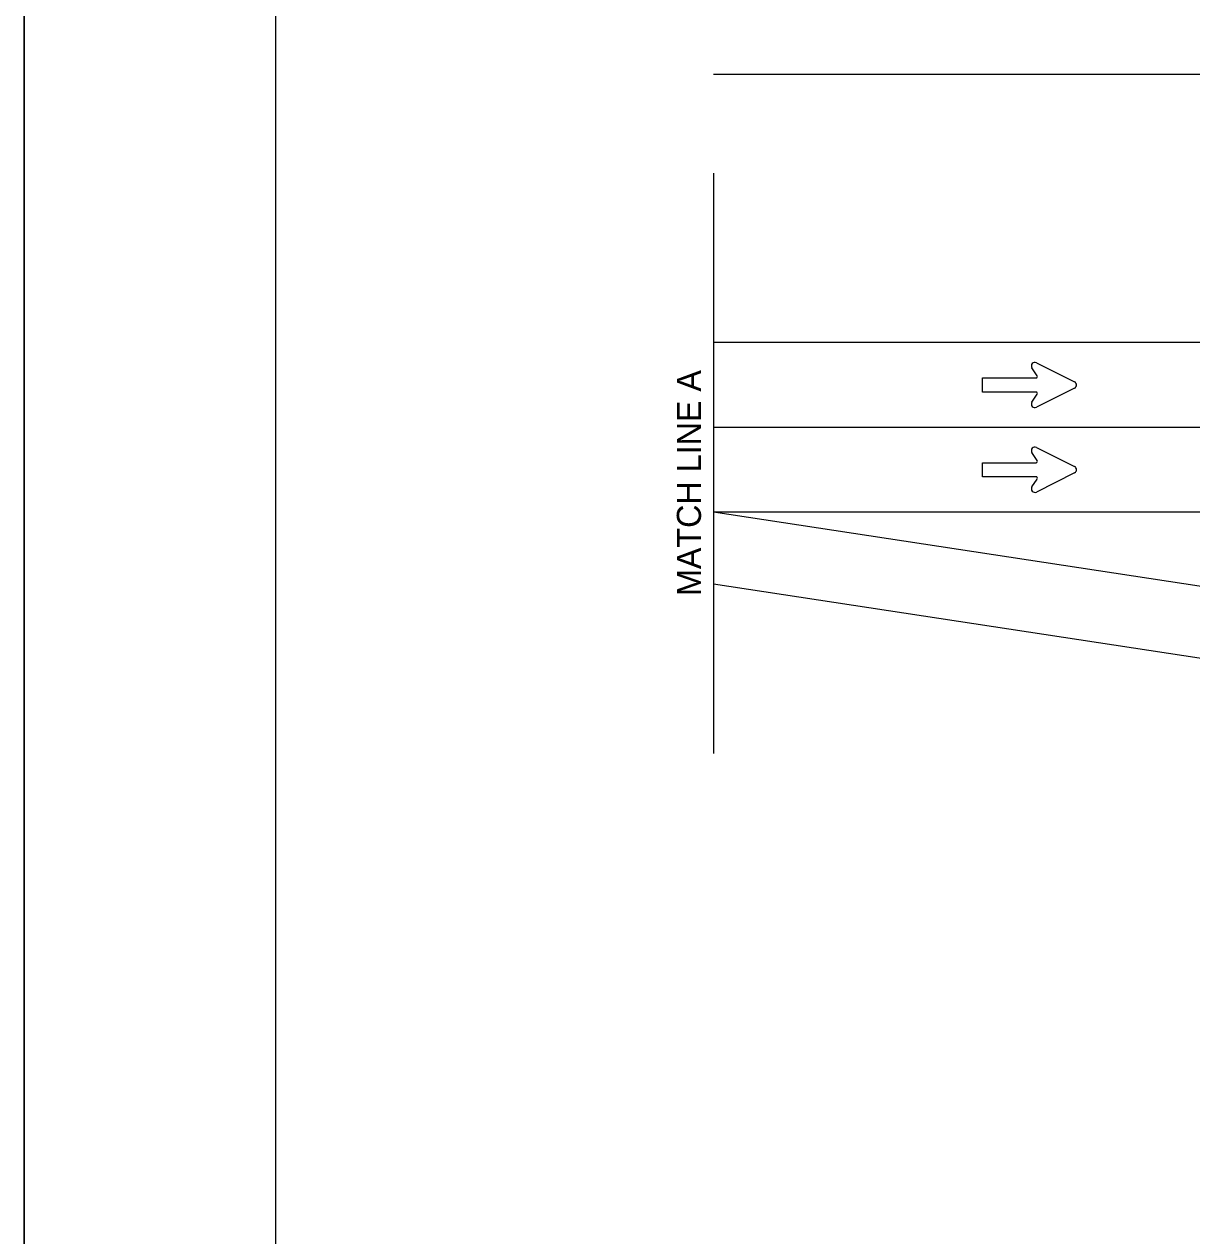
# Model space of a CAD drawing. Extents: x 0 to 34, y 0 to 22.
# Drawn here: x 0 to 5.81, y 6.02 to 12.05 of the extents above; entities that cross this region are included whole.
import ezdxf

# ---------------------------------------------------------------- set-up
doc = ezdxf.new("R2010")
doc.units = 0
for name, color, linetype in [('Level 1', 7, 'Continuous'), ('PlotBorder', 7, 'Continuous'), ('SHADE-GENERIC', 7, 'Continuous'), ('SHT-BNDRY', 7, 'Continuous'), ('SHT-FENCE', 7, 'Continuous')]:
    doc.layers.add(name, color=color, linetype=linetype)

msp = doc.modelspace()

# ---------------------------------------------------------------- linework, layer by layer
at = {"layer": 'Level 1'}
for p, q in [((13.2466, 11.7995), (3.4278, 11.7995)), ((3.4278, 11.3079), (3.4278, 8.4224)), ((15.8507, 10.4654), (3.4278, 10.4654)), ((15.8507, 10.0441), (3.4278, 10.0441)), ((5.0437, 9.9388), (5.0437, 9.9388)), ((9.8503, 9.6229), (3.4278, 9.6229)), ((6.1831, 9.2016), (3.4278, 9.6229)), ((6.13, 8.8517), (3.4278, 9.2649))]:
    msp.add_line(p, q, dxfattribs=at)
at = {"layer": 'PlotBorder'}
msp.add_lwpolyline([(0, 0), (34, 0), (34, 22), (0, 22)], close=True, dxfattribs=at)
at = {"layer": 'SHADE-GENERIC'}
for p, q in [((5.0328, 10.3654), (5.2226, 10.2704)), ((5.0365, 10.3008), (5.0104, 10.3401)), ((4.764, 10.2899), (5.0309, 10.2899)), ((4.764, 10.2197), (4.764, 10.2899)), ((5.0306, 10.2197), (4.764, 10.2197)), ((5.0102, 10.1693), (5.0365, 10.2086)), ((5.2222, 10.239), (5.0328, 10.1439)), ((5.0328, 9.9441), (5.2226, 9.8491)), ((5.0365, 9.8795), (5.0104, 9.9189)), ((4.764, 9.8686), (5.0309, 9.8686)), ((4.764, 9.7985), (4.764, 9.8686)), ((5.0306, 9.7985), (4.764, 9.7985)), ((5.0102, 9.748), (5.0365, 9.7873)), ((5.2222, 9.8178), (5.0328, 9.7226))]:
    msp.add_line(p, q, dxfattribs=at)
for centre, major_axis, start_param, end_param in [((5.025, 10.35), (0, -0.0176), 2.678155, 5.300602), ((5.0308, 10.2969), (0, 0.00702), 3.141803, 5.301246), ((5.2146, 10.2549), (0, -0.0176), 0.463604, 2.678408), ((5.0308, 10.2127), (0, 0.00702), 4.123952, 6.283395), ((5.025, 10.1597), (0, -0.0176), 4.124596, 6.747043), ((5.025, 9.9287), (0, -0.0176), 2.678155, 5.300602), ((5.0308, 9.8757), (0, 0.00702), 3.141803, 5.301246), ((5.2146, 9.8336), (0, -0.0176), 0.463604, 2.678408), ((5.0308, 9.7914), (0, 0.00702), 4.123952, 6.283395), ((5.025, 9.7384), (0, -0.0176), 4.124596, 6.747043)]:
    msp.add_ellipse(centre, major_axis=major_axis, ratio=0.996122, start_param=start_param, end_param=end_param, dxfattribs=at)
at = {"layer": 'SHT-BNDRY'}
msp.add_lwpolyline([(1.25, 0.5), (33.5, 0.5), (33.5, 21.5), (1.25, 21.5)], close=True, dxfattribs=at)
at = {"layer": 'SHT-FENCE'}
msp.add_lwpolyline([(0, 22), (34, 22), (34, 0), (0, 0)], close=True, dxfattribs=at)

# ---------------------------------------------------------------- texts
at = {"layer": 'Level 1'}
msp.add_text('MATCH LINE A', height=0.12, rotation=90, dxfattribs=at).set_placement((3.3649, 9.2055))

doc.saveas('drawing.dxf')
